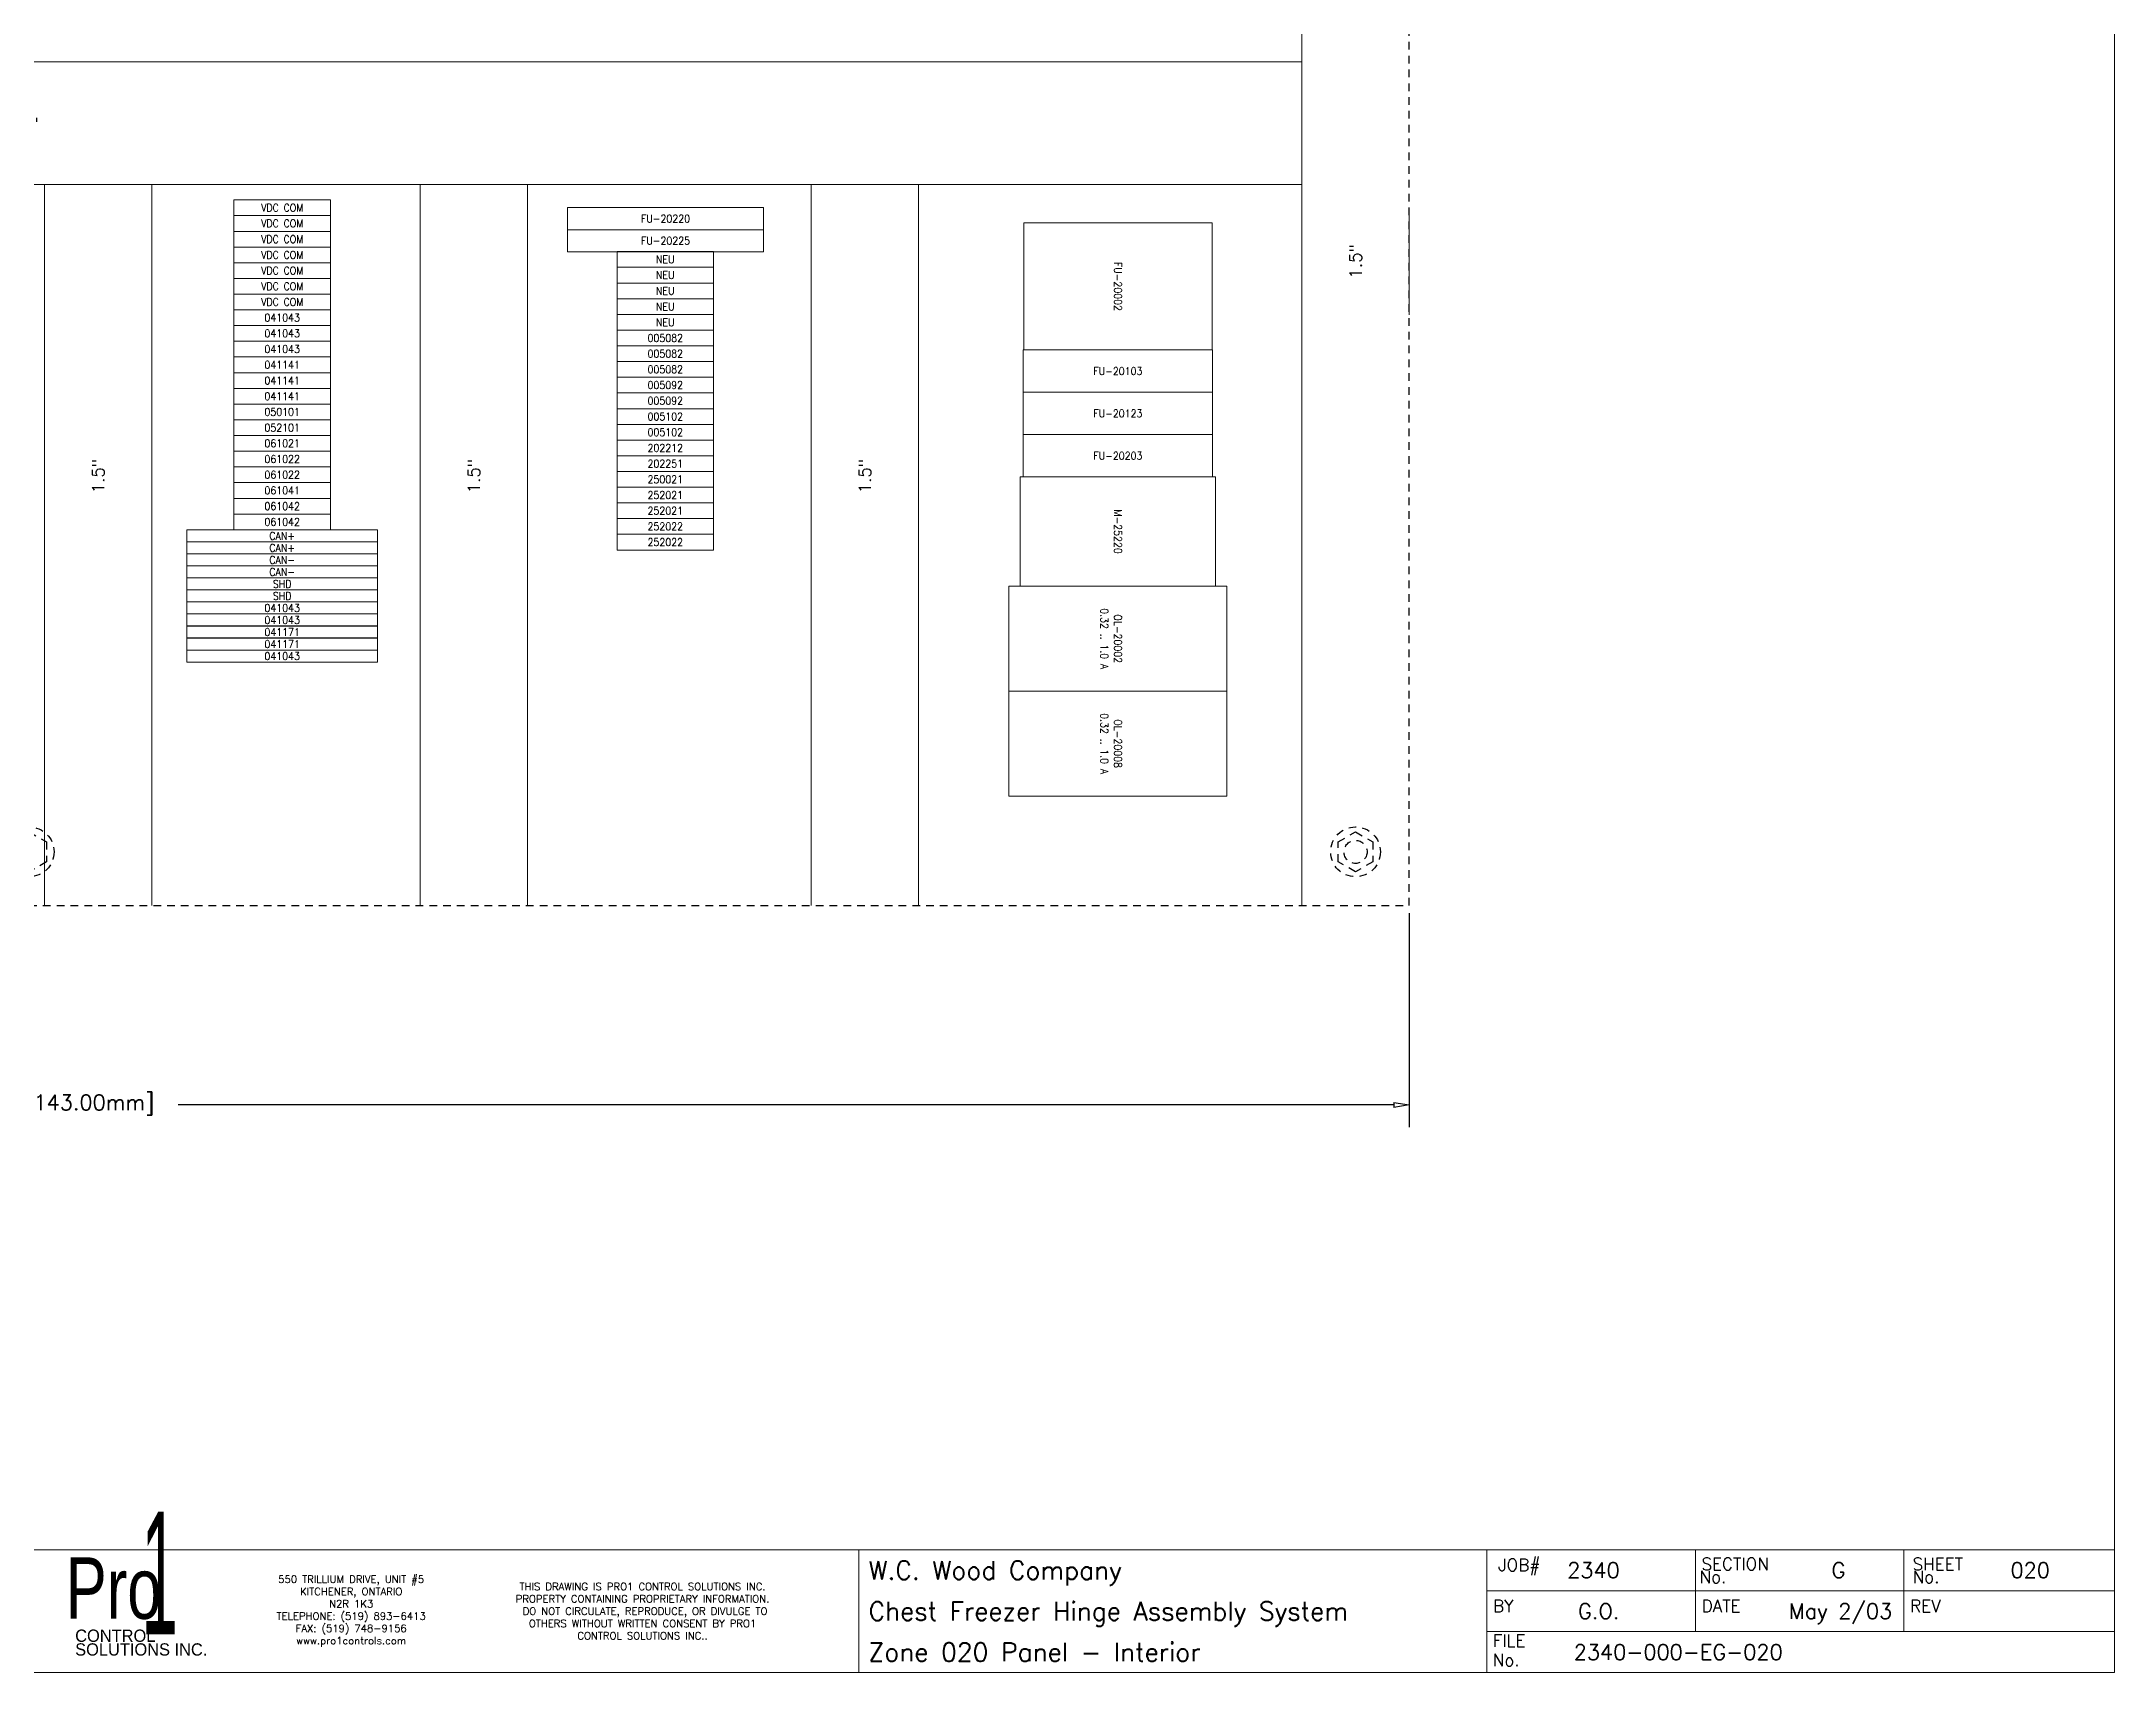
# Model space of a CAD drawing. Header units: inches. Extents: x 0 to 68, y 0 to 46.
# Drawn here: x 34.2 to 68, y 0 to 26.58 of the extents above; entities that cross this region are included whole.
import ezdxf
from ezdxf.enums import TextEntityAlignment as Align

# ---------------------------------------------------------------- set-up
doc = ezdxf.new("R2010")
doc.units = ezdxf.units.IN
doc.header["$MEASUREMENT"] = 0
doc.linetypes.add('CADRA_DASHED', pattern=[0.1875, 0.125, -0.0625])
doc.linetypes.add('CADRA_SOLID', pattern=[0])
doc.layers.get('0').update_dxf_attribs({"lineweight": 5})
doc.layers.get('Defpoints').update_dxf_attribs({"lineweight": 5})
for name, color, linetype in [('1', 1, 'Continuous'), ('50', 48, 'CADRA_SOLID'), ('PITEM', 20, 'Continuous')]:
    doc.layers.add(name, color=color, linetype=linetype)
for name, color, linetype, lineweight in [('BOARDER', 5, 'Continuous', 5), ('MISC', 2, 'Continuous', 5), ('PRTG', 130, 'Continuous', 5), ('PSYMS', 7, 'Continuous', 5), ('PTAG', 51, 'Continuous', 5), ('PWIRE', 84, 'Continuous', 5), ('SYMS', 7, 'Continuous', 5), ('Title_Block_Info', 2, 'Continuous', 5)]:
    doc.layers.add(name, color=color, linetype=linetype, lineweight=lineweight)
doc.styles.add('SIVAN', font='sivan.TTF', dxfattribs={"height": 1})
doc.styles.add('STACCO', font='STAC222N.TTF', dxfattribs={"height": 1})
doc.styles.get("Standard").update_dxf_attribs({"font": 'romans.shx'})
doc.styles.add('WD', font='romans.shx')
doc.dimstyles.get("Standard").update_dxf_attribs({"dimtxt": 0.18, "dimasz": 0.18, "dimexe": 0.18, "dimexo": 0.0625, "dimgap": 0.09, "dimtad": 0, "dimtih": 1, "dimtoh": 1, "dimdec": 4, "dimzin": 0, "dimdsep": 46, "dimtxsty": 'Standard', "dimcen": 0.09, "dimadec": 0, "dimazin": 0, "dimtfac": 1, "dimtdec": 4, "dimtofl": 0, "dimtmove": 0, "dimatfit": 3, "dimfxl": 0, "dimtolj": 1, "dimtzin": 0, "dimarcsym": 0})

# ---------------------------------------------------------------- blocks, each defined once
blk = doc.blocks.new('HMISC_CAT_1422PW8_MP')
at = {"layer": '1', "linetype": 'CADRA_DASHED'}
for p, q in [((21.625, 0.324), (21.906, 0.162)), ((21.906, 0.162), (21.906, -0.163)), ((42.969, 0.162), (43.25, 0.325)), ((42.969, -0.162), (42.969, 0.162)), ((43.25, 0.325), (43.531, 0.162)), ((43.531, 0.162), (43.531, -0.162)), ((21.906, -0.163), (21.625, -0.325)), ((43.25, -0.325), (42.969, -0.162)), ((43.531, -0.162), (43.25, -0.325))]:
    blk.add_line(p, q, dxfattribs=at)
for centre, radius in [((21.625, 0), 0.406), ((43.25, 0), 0.406), ((43.25, 0), 0.188)]:
    blk.add_circle(centre, radius, dxfattribs=at)
at = {"layer": '50', "linetype": 'CADRA_DASHED'}
for p, q in [((44.125, -0.875), (44.125, 20.125)), ((-0.875, -0.875), (44.125, -0.875))]:
    blk.add_line(p, q, dxfattribs=at)
at = {"style": 'WD'}
for tag, p in [('INST', (21.616, 23.33)), ('LOC', (21.616, 22.702)), ('DESC1', (21.616, 22.122)), ('DESC2', (21.616, 21.553)), ('DESC3', (21.616, 20.977)), ('TAG1', (21.628, 20.313))]:
    blk.add_attdef(tag, text='', height=0.5, dxfattribs=at).set_placement(p, align=Align.CENTER)
at = {"style": 'WD', "flags": 1}
for tag, p in [('FAMILY', (21.728, 19.163)), ('ASSYCODE', (21.503, 18.688)), ('CAT', (21.641, 18.701)), ('MFG', (21.766, 18.901))]:
    blk.add_attdef(tag, p, '', height=0.01, dxfattribs=at)
blk = doc.blocks.new('PNL13F8D')
for p, q in [((0.36, 1.6), (0, 1.6)), ((0, 1.6), (0, 0)), ((0.36, -1.6), (0.36, 1.6)), ((0, 0), (0, -1.6)), ((0, -1.6), (0.36, -1.6))]:
    blk.add_line(p, q)
at = {"style": 'WD', "width": 0.9, "flags": 8}
blk.add_attdef('P_TAG1', text='', height=0.125, dxfattribs=at).set_placement((0.18, 0), align=Align.MIDDLE_CENTER)
for tag, p in [('RATING1', (0.18, -0.28125)), ('RATING2', (0.18, -0.4375))]:
    blk.add_attdef(tag, text='', height=0.125, dxfattribs=at).set_placement(p, align=Align.CENTER)
blk = doc.blocks.new('PNL1404D')
for p, q in [((1.7813, 1.5937), (0, 1.5937)), ((0, 1.5937), (0, 0)), ((1.7813, -1.5938), (1.7813, 1.5937)), ((0, 0), (0, -1.5938)), ((0, -1.5938), (1.7813, -1.5938))]:
    blk.add_line(p, q)
at = {"style": 'WD', "width": 0.9, "flags": 8}
blk.add_attdef('P_TAG1', text='', height=0.125, dxfattribs=at).set_placement((0.89065, -0.00005), align=Align.MIDDLE_CENTER)
for tag, p in [('RATING1', (0.89065, -0.2813)), ('RATING2', (0.89065, -0.43755))]:
    blk.add_attdef(tag, text='', height=0.125, dxfattribs=at).set_placement(p, align=Align.CENTER)
blk = doc.blocks.new('PNL14075')
for p, q in [((1.71, 1.775), (0, 1.775)), ((0, 1.775), (0, 0)), ((1.71, -1.775), (1.71, 1.775)), ((0, 0), (0, -1.775)), ((0, -1.775), (1.71, -1.775))]:
    blk.add_line(p, q)
at = {"style": 'WD', "width": 0.9, "flags": 8}
blk.add_attdef('P_TAG1', text='', height=0.125, dxfattribs=at).set_placement((0.855, 0), align=Align.MIDDLE_CENTER)
for tag, p in [('RATING1', (0.855, -0.28125)), ('RATING2', (0.855, -0.4375))]:
    blk.add_attdef(tag, text='', height=0.125, dxfattribs=at).set_placement(p, align=Align.CENTER)
blk = doc.blocks.new('WW_15')
for p, q in [((-0.875, 0.875), (0.875, 0.875)), ((-0.875, -0.875), (0.875, -0.875))]:
    blk.add_line(p, q)
at = {"insert": (0, 0), "char_height": 0.2, "width": 0.32317, "attachment_point": 5, "style": 'WD'}
blk.add_mtext('1.5"', dxfattribs=at)
blk = doc.blocks.new('WW_2')
for p, q in [((-0.875, 1), (0.875, 1)), ((-0.875, -1), (0.875, -1))]:
    blk.add_line(p, q)
at = {"insert": (0, -0.0125), "char_height": 0.2, "width": 0.3232, "attachment_point": 5, "style": 'WD'}
blk.add_mtext('2"', dxfattribs=at)
blk = doc.blocks.new('044366')
for p, q in [((0, 0), (-0.787, 0)), ((-0.787, 0), (-0.787, -0.256)), ((0.787, 0), (0, 0)), ((0.787, -0.256), (0.787, 0)), ((-0.787, -0.256), (0.787, -0.256))]:
    blk.add_line(p, q)
at = {"style": 'WD', "width": 0.9}
for tag, flags, p in [('WIRENOL', 8, (0, 0.136)), ('TERMDESCL', 9, (0.004, -0.003))]:
    blk.add_attdef(tag, text='', height=0.125, rotation=270, dxfattribs=dict(at, flags=flags)).set_placement(p, align=Align.MIDDLE_RIGHT)
at = {"style": 'WD', "width": 0.9, "flags": 8}
for tag in ['WIRENO', 'TERM']:
    blk.add_attdef(tag, text='', height=0.125, dxfattribs=at).set_placement((0, -0.128), align=Align.MIDDLE_CENTER)
at = {"style": 'WD', "width": 0.9}
for tag, flags, p in [('TERMDESCR', 9, (0.004, -0.315)), ('WIRENOR', 8, (0, -0.628))]:
    blk.add_attdef(tag, text='', height=0.125, rotation=270, dxfattribs=dict(at, flags=flags)).set_placement(p, align=Align.MIDDLE_LEFT)
blk = doc.blocks.new('168388')
at = {"layer": 'PSYMS'}
blk.add_lwpolyline([(-1.555, -0.197), (1.555, -0.197), (1.555, 0), (-1.555, 0)], close=True, dxfattribs=at)
at = {"style": 'WD', "width": 0.9, "flags": 8}
for tag in ['WIRENO', 'TERM']:
    blk.add_attdef(tag, text='', height=0.125, dxfattribs=at).set_placement((0, -0.1), align=Align.MIDDLE_CENTER)
blk = doc.blocks.new('TB_L')
at = {"color": 5, "linetype": 'Continuous'}
for p, q in [((34, 0), (34, 23)), ((32.283, 1), (32.283, 0.667)), ((0, 0), (34, 0))]:
    blk.add_line(p, q, dxfattribs=at)
at = {"color": 5}
blk.add_line((23.764, 0), (23.764, 1), dxfattribs=at)
at = {"layer": 'BOARDER', "linetype": 'Continuous'}
for p, q in [((17, 1), (34, 1)), ((28.882, 1), (28.882, 0.667)), ((28.882, 1), (28.882, 0)), ((28.882, 1), (28.882, 0)), ((28.882, 1), (28.882, 0)), ((30.583, 1), (30.583, 0.667)), ((28.882, 0.667), (34, 0.667)), ((30.583, 0.667), (30.583, 0.333)), ((32.283, 0.667), (32.283, 0.333)), ((28.882, 0.333), (34, 0.333))]:
    blk.add_line(p, q, dxfattribs=at)
at = {"color": 5, "char_height": 0.06, "attachment_point": 5, "style": 'WD'}
for s, insert, width in [('550 TRILLIUM DRIVE, UNIT #5\\PKITCHENER, ONTARIO\\PN2R 1K3\\PTELEPHONE: (519) 893-6413\\PFAX: (519) 748-9156\\Pwww.pro1controls.com', (19.625, 0.5), 1.804), ('THIS DRAWING IS PRO1 CONTROL SOLUTIONS INC. PROPERTY CONTAINING PROPRIETARY INFORMATION.  DO NOT CIRCULATE, REPRODUCE, OR DIVULGE TO OTHERS WITHOUT WRITTEN CONSENT BY PRO1 CONTROL SOLUTIONS INC..', (22, 0.5), 2.264)]:
    blk.add_mtext(s, dxfattribs=dict(at, insert=insert, width=width))
at = {"color": 2, "linetype": 'Continuous', "style": 'WD', "flags": 1}
for tag, p in [('REV1_NO', (18.734, 3.29)), ('REV1_BY', (24.303, 3.29)), ('REV1_DATE', (26.562, 3.29)), ('REV2_NO', (18.734, 3.04)), ('REV2_BY', (24.303, 3.04)), ('REV2_DATE', (26.562, 3.04)), ('REV3_NO', (18.734, 2.79)), ('REV3_BY', (24.303, 2.79)), ('REV3_DATE', (26.562, 2.79)), ('REV4_NO', (18.734, 2.54)), ('REV4_BY', (24.303, 2.54)), ('REV4_DATE', (26.562, 2.54)), ('REV5_NO', (18.734, 2.29)), ('REV5_BY', (24.303, 2.29)), ('REV5_DATE', (26.562, 2.29)), ('REV6_NO', (18.734, 2.04)), ('REV6_BY', (24.303, 2.04)), ('REV6_DATE', (26.562, 2.04)), ('REV7_NO', (18.734, 1.79)), ('REV7_BY', (24.303, 1.79)), ('REV7_DATE', (26.562, 1.79)), ('REV8_NO', (18.734, 1.54)), ('REV8_BY', (24.303, 1.54)), ('REV8_DATE', (26.562, 1.54)), ('REV9_NO', (18.734, 1.29)), ('REV9_BY', (24.303, 1.29)), ('REV9_DATE', (26.562, 1.29))]:
    blk.add_attdef(tag, text='', height=0.15, dxfattribs=at).set_placement(p, align=Align.MIDDLE_CENTER)
for tag, p in [('REV1_CHANGE', (19.292, 3.29)), ('REV2_CHANGE', (19.292, 3.04)), ('REV3_CHANGE', (19.292, 2.79)), ('REV4_CHANGE', (19.292, 2.54)), ('REV5_CHANGE', (19.292, 2.29)), ('REV6_CHANGE', (19.292, 2.04)), ('REV7_CHANGE', (19.292, 1.79)), ('REV8_CHANGE', (19.292, 1.54)), ('REV9_CHANGE', (19.292, 1.29))]:
    blk.add_attdef(tag, text='', height=0.15, dxfattribs=at).set_placement(p, align=Align.MIDDLE_LEFT)
at = {"layer": 'BOARDER', "lineweight": 0}
for s, height, style, width, p in [('1', 1, 'SIVAN', 0.4, (18.063, 0.812)), ('Pro', 0.5, 'STACCO', 0.75, (17.688, 0.688))]:
    blk.add_text(s, height=height, dxfattribs=dict(at, style=style, width=width)).set_placement(p, align=Align.MIDDLE_CENTER)
at = {"layer": 'BOARDER', "linetype": 'Continuous', "style": 'WD'}
for s, p in [('JOB#', (28.976, 0.827)), ('SECTION', (30.633, 0.835)), ('SHEET', (32.354, 0.834)), ('No.', (30.617, 0.729)), ('No.', (32.354, 0.729)), ('BY', (28.933, 0.493)), ('DATE', (30.634, 0.493)), ('REV', (32.334, 0.493)), ('FILE', (28.932, 0.21)), ('No.', (28.932, 0.052))]:
    blk.add_text(s, height=0.1, dxfattribs=at).set_placement(p)
at = {"layer": 'BOARDER', "lineweight": 0, "style": 'STACCO'}
for s, p in [('CONTROL', (17.375, 0.3)), ('SOLUTIONS INC.', (17.375, 0.188))]:
    blk.add_text(s, height=0.1, dxfattribs=at).set_placement(p, align=Align.MIDDLE_LEFT)
at = {"layer": 'Title_Block_Info', "ltscale": 0.1}
for tag, p in [('CUSTOMER', (23.842, 0.833)), ('JOB DESCRIPTION LINE', (23.842, 0.5)), ('DRAWING DESCRIPTION', (23.842, 0.167))]:
    blk.add_attdef(tag, text='', height=0.15, dxfattribs=at).set_placement(p, align=Align.MIDDLE_LEFT)
at = {"layer": 'Title_Block_Info', "ltscale": 0.1, "style": 'WD'}
for tag, p in [('JOB #', (29.752, 0.833)), ('SEC. NO.', (31.75, 0.833)), ('SHT. NO.', (33.313, 0.833)), ('NAME', (29.795, 0.5)), ('REV', (33.194, 0.5))]:
    blk.add_attdef(tag, text='', height=0.125, dxfattribs=at).set_placement(p, align=Align.MIDDLE_CENTER)
blk.add_attdef('DATE', text='', height=0.125, dxfattribs=at).set_placement((32.188, 0.5), align=Align.MIDDLE_RIGHT)
blk.add_attdef('FILE NUMBER', text='', height=0.125, dxfattribs=at).set_placement((29.591, 0.167), align=Align.MIDDLE_LEFT)
blk = doc.blocks.new('_ClosedBlank')
at = {"color": 0, "linetype": 'ByBlock', "lineweight": -2}
for p, q in [((-1, 0.17), (0, 0)), ((-1, 0.17), (-1, -0.17)), ((0, 0), (-1, -0.17))]:
    blk.add_line(p, q, dxfattribs=at)
blk = doc.blocks.new('*D30')
at = {"layer": 'Defpoints', "color": 0}
for p in [(11.5, 12.5), (56.5, 12.5), (56.5, 9.25)]:
    blk.add_point(p, dxfattribs=at)
at = {"layer": 'PITEM', "color": 0, "lineweight": -2}
for p, q in [((11.5, 12.375), (11.5, 8.89)), ((56.5, 12.375), (56.5, 8.89)), ((11.75, 9.25), (31.57, 9.25)), ((56.25, 9.25), (36.43, 9.25))]:
    blk.add_line(p, q, dxfattribs=at)
at = {"layer": 'PITEM', "color": 0, "lineweight": -2, "xscale": 0.25, "yscale": 0.25, "zscale": 0.25, "rotation": 180}
blk.add_blockref('_ClosedBlank', (11.5, 9.25), dxfattribs=at)
at = {"layer": 'PITEM', "color": 0, "lineweight": -2, "xscale": 0.25, "yscale": 0.25, "zscale": 0.25}
blk.add_blockref('_ClosedBlank', (56.5, 9.25), dxfattribs=at)
at = {"layer": 'PITEM', "color": 0, "insert": (34, 9.25), "char_height": 0.25, "attachment_point": 5}
blk.add_mtext('\\A1;45.000in. [1143.00mm]', dxfattribs=at)
blk = doc.blocks.new('PNL15381')
for p, q in [((2.07, 1.535), (0, 1.535)), ((0, 1.535), (0, 0)), ((2.07, -1.535), (2.07, 1.535)), ((0, 0), (0, -1.535)), ((0, -1.535), (2.07, -1.535))]:
    blk.add_line(p, q)
at = {"style": 'WD', "width": 0.9, "flags": 8}
blk.add_attdef('P_TAG1', text='', height=0.125, dxfattribs=at).set_placement((1.035, 0), align=Align.MIDDLE_CENTER)
for tag, p in [('RATING1', (1.035, -0.28125)), ('RATING2', (1.035, -0.4375))]:
    blk.add_attdef(tag, text='', height=0.125, dxfattribs=at).set_placement(p, align=Align.CENTER)
blk = doc.blocks.new('PNL153B5')
for p, q in [((0.69, 1.545), (0, 1.545)), ((0, 1.545), (0, 0)), ((0.69, -1.545), (0.69, 1.545)), ((0, 0), (0, -1.545)), ((0, -1.545), (0.69, -1.545))]:
    blk.add_line(p, q)
at = {"style": 'WD', "width": 0.9, "flags": 8}
blk.add_attdef('P_TAG1', text='', height=0.125, dxfattribs=at).set_placement((0.345, 0), align=Align.MIDDLE_CENTER)
for tag, p in [('RATING1', (0.345, -0.28125)), ('RATING2', (0.345, -0.4375))]:
    blk.add_attdef(tag, text='', height=0.125, dxfattribs=at).set_placement(p, align=Align.CENTER)

msp = doc.modelspace()

# ---------------------------------------------------------------- linework, layer by layer
at = {"layer": 'PSYMS'}
for p, q in [((54.75, 23.875), (54.75, 31.7503)), ((34.875, 26.25), (54.75, 26.25)), ((34.25, 20.375), (34.25, 24.25)), ((34.875, 24.25), (54.75, 24.25)), ((36, 20.375), (36, 24.25)), ((40.375, 20.375), (40.375, 24.25)), ((42.125, 20.375), (42.125, 24.25)), ((46.75, 20.375), (46.75, 24.25)), ((48.5, 20.375), (48.5, 24.25)), ((54.75, 22.125), (54.75, 12.4997)), ((34.25, 18.625), (34.25, 12.4997)), ((36, 18.625), (36, 12.4997)), ((40.375, 18.625), (40.375, 12.4997)), ((42.125, 18.625), (42.125, 12.4997)), ((46.75, 18.625), (46.75, 12.4997)), ((48.5, 18.625), (48.5, 12.4997))]:
    msp.add_line(p, q, dxfattribs=at)

# ---------------------------------------------------------------- block references
ref = msp.add_blockref('TB_L', (0, 0), dxfattribs=dict(xscale=2, yscale=2, zscale=2))
ref.add_attrib('CUSTOMER', 'W.C. Wood Company', dxfattribs={"layer": 'MISC', "ltscale": 0.1, "height": 0.3}).set_placement((47.6849, 1.6667), align=Align.MIDDLE_LEFT)
ref.add_attrib('JOB DESCRIPTION LINE', 'Chest Freezer Hinge Assembly System', dxfattribs={"layer": 'MISC', "ltscale": 0.1, "height": 0.3}).set_placement((47.6849, 1), align=Align.MIDDLE_LEFT)
ref.add_attrib('DRAWING DESCRIPTION', 'Zone 020 Panel - Interior', dxfattribs={"layer": 'MISC', "ltscale": 0.1, "height": 0.3}).set_placement((47.6849, 0.3333), align=Align.MIDDLE_LEFT)
ref.add_attrib('JOB #', '2340', dxfattribs={"layer": 'MISC', "ltscale": 0.1, "height": 0.25, "style": 'WD'}).set_placement((59.5044, 1.6667), align=Align.MIDDLE_CENTER)
ref.add_attrib('SEC. NO.', 'G', dxfattribs={"layer": 'MISC', "ltscale": 0.1, "height": 0.25, "style": 'WD'}).set_placement((63.5, 1.6668), align=Align.MIDDLE_CENTER)
ref.add_attrib('SHT. NO.', '020', dxfattribs={"layer": 'MISC', "ltscale": 0.1, "height": 0.25, "style": 'WD'}).set_placement((66.625, 1.6668), align=Align.MIDDLE_CENTER)
ref.add_attrib('FILE NUMBER', '2340-000-EG-020', dxfattribs={"layer": 'MISC', "ltscale": 0.1, "height": 0.25, "style": 'WD'}).set_placement((59.1825, 0.3333), align=Align.MIDDLE_LEFT)
ref.add_attrib('NAME', 'G.O.', dxfattribs={"layer": 'MISC', "ltscale": 0.1, "height": 0.25, "style": 'WD'}).set_placement((59.5903, 0.9999), align=Align.MIDDLE_CENTER)
ref.add_attrib('DATE', 'May 2/03', dxfattribs={"layer": 'MISC', "ltscale": 0.1, "height": 0.25, "style": 'WD'}).set_placement((64.375, 1), align=Align.MIDDLE_RIGHT)
msp.add_blockref('WW_2', (34, 25.25), dxfattribs=at)
ref = msp.add_blockref('044366', (38.125, 24), dxfattribs=at)
ref.add_attrib('WIRENO', 'VDC COM', dxfattribs={"layer": 'PWIRE', "height": 0.125, "style": 'WD', "width": 0.9, "flags": 8}).set_placement((38.125, 23.8724), align=Align.MIDDLE_CENTER)
ref = msp.add_blockref('044366', (38.125, 23.7441), dxfattribs=at)
ref.add_attrib('WIRENO', 'VDC COM', dxfattribs={"layer": 'PWIRE', "height": 0.125, "style": 'WD', "width": 0.9, "flags": 8}).set_placement((38.125, 23.6165), align=Align.MIDDLE_CENTER)
ref = msp.add_blockref('PNL13F8D', (44.375, 23.875), dxfattribs=dict(at, rotation=270))
ref.add_attrib('P_TAG1', 'FU-20220', dxfattribs={"layer": 'PTAG', "height": 0.125, "style": 'WD', "width": 0.9, "flags": 8}).set_placement((44.375, 23.695), align=Align.MIDDLE_CENTER)
at = {"layer": 'PSYMS', "rotation": 89.99999999999999}
for p in [(55.625, 23), (35.125, 19.5), (41.25, 19.5), (47.625, 19.5)]:
    msp.add_blockref('WW_15', p, dxfattribs=at)
at = {"layer": 'PSYMS'}
ref = msp.add_blockref('044366', (38.125, 23.4882), dxfattribs=at)
ref.add_attrib('WIRENO', 'VDC COM', dxfattribs={"layer": 'PWIRE', "height": 0.125, "style": 'WD', "width": 0.9, "flags": 8}).set_placement((38.125, 23.3606), align=Align.MIDDLE_CENTER)
ref = msp.add_blockref('PNL13F8D', (44.375, 23.515), dxfattribs=dict(at, rotation=270))
ref.add_attrib('P_TAG1', 'FU-20225', dxfattribs={"layer": 'PTAG', "height": 0.125, "style": 'WD', "width": 0.9, "flags": 8}).set_placement((44.375, 23.335), align=Align.MIDDLE_CENTER)
ref = msp.add_blockref('PNL15381', (51.75, 23.625), dxfattribs=dict(at, rotation=270))
ref.add_attrib('P_TAG1', 'FU-20002', dxfattribs={"layer": 'PTAG', "height": 0.125, "rotation": 270, "style": 'WD', "width": 0.9, "flags": 8}).set_placement((51.75, 22.59), align=Align.MIDDLE_CENTER)
ref = msp.add_blockref('044366', (38.125, 23.2323), dxfattribs=at)
ref.add_attrib('WIRENO', 'VDC COM', dxfattribs={"layer": 'PWIRE', "height": 0.125, "style": 'WD', "width": 0.9, "flags": 8}).set_placement((38.125, 23.1047), align=Align.MIDDLE_CENTER)
ref = msp.add_blockref('044366', (44.371, 23.158), dxfattribs=at)
ref.add_attrib('WIRENO', 'NEU', dxfattribs={"layer": 'PWIRE', "height": 0.125, "style": 'WD', "width": 0.9, "flags": 8}).set_placement((44.371, 23.0303), align=Align.MIDDLE_CENTER)
ref = msp.add_blockref('044366', (38.125, 22.9764), dxfattribs=at)
ref.add_attrib('WIRENO', 'VDC COM', dxfattribs={"layer": 'PWIRE', "height": 0.125, "style": 'WD', "width": 0.9, "flags": 8}).set_placement((38.125, 22.8488), align=Align.MIDDLE_CENTER)
ref = msp.add_blockref('044366', (38.125, 22.7205), dxfattribs=at)
ref.add_attrib('WIRENO', 'VDC COM', dxfattribs={"layer": 'PWIRE', "height": 0.125, "style": 'WD', "width": 0.9, "flags": 8}).set_placement((38.125, 22.5929), align=Align.MIDDLE_CENTER)
ref = msp.add_blockref('044366', (44.371, 22.902), dxfattribs=at)
ref.add_attrib('WIRENO', 'NEU', dxfattribs={"layer": 'PWIRE', "height": 0.125, "style": 'WD', "width": 0.9, "flags": 8}).set_placement((44.371, 22.7743), align=Align.MIDDLE_CENTER)
ref = msp.add_blockref('044366', (38.125, 22.4646), dxfattribs=at)
ref.add_attrib('WIRENO', 'VDC COM', dxfattribs={"layer": 'PWIRE', "height": 0.125, "style": 'WD', "width": 0.9, "flags": 8}).set_placement((38.125, 22.337), align=Align.MIDDLE_CENTER)
ref = msp.add_blockref('044366', (44.371, 22.646), dxfattribs=at)
ref.add_attrib('WIRENO', 'NEU', dxfattribs={"layer": 'PWIRE', "height": 0.125, "style": 'WD', "width": 0.9, "flags": 8}).set_placement((44.371, 22.5183), align=Align.MIDDLE_CENTER)
ref = msp.add_blockref('044366', (44.371, 22.39), dxfattribs=at)
ref.add_attrib('WIRENO', 'NEU', dxfattribs={"layer": 'PWIRE', "height": 0.125, "style": 'WD', "width": 0.9, "flags": 8}).set_placement((44.371, 22.2623), align=Align.MIDDLE_CENTER)
ref = msp.add_blockref('044366', (38.125, 22.2087), dxfattribs=at)
ref.add_attrib('WIRENO', '041043', dxfattribs={"layer": 'PWIRE', "height": 0.125, "style": 'WD', "width": 0.9, "flags": 8}).set_placement((38.125, 22.0811), align=Align.MIDDLE_CENTER)
ref = msp.add_blockref('044366', (44.371, 22.134), dxfattribs=at)
ref.add_attrib('WIRENO', 'NEU', dxfattribs={"layer": 'PWIRE', "height": 0.125, "style": 'WD', "width": 0.9, "flags": 8}).set_placement((44.371, 22.0063), align=Align.MIDDLE_CENTER)
ref = msp.add_blockref('044366', (38.125, 21.9527), dxfattribs=at)
ref.add_attrib('WIRENO', '041043', dxfattribs={"layer": 'PWIRE', "height": 0.125, "style": 'WD', "width": 0.9, "flags": 8}).set_placement((38.125, 21.8251), align=Align.MIDDLE_CENTER)
ref = msp.add_blockref('044366', (38.125, 21.6967), dxfattribs=at)
ref.add_attrib('WIRENO', '041043', dxfattribs={"layer": 'PWIRE', "height": 0.125, "style": 'WD', "width": 0.9, "flags": 8}).set_placement((38.125, 21.5691), align=Align.MIDDLE_CENTER)
ref = msp.add_blockref('044366', (44.371, 21.878), dxfattribs=at)
ref.add_attrib('WIRENO', '005082', dxfattribs={"layer": 'PWIRE', "height": 0.125, "style": 'WD', "width": 0.9, "flags": 8}).set_placement((44.371, 21.7503), align=Align.MIDDLE_CENTER)
ref = msp.add_blockref('044366', (38.125, 21.4407), dxfattribs=at)
ref.add_attrib('WIRENO', '041141', dxfattribs={"layer": 'PWIRE', "height": 0.125, "style": 'WD', "width": 0.9, "flags": 8}).set_placement((38.125, 21.3131), align=Align.MIDDLE_CENTER)
ref = msp.add_blockref('044366', (44.371, 21.622), dxfattribs=at)
ref.add_attrib('WIRENO', '005082', dxfattribs={"layer": 'PWIRE', "height": 0.125, "style": 'WD', "width": 0.9, "flags": 8}).set_placement((44.371, 21.4943), align=Align.MIDDLE_CENTER)
ref = msp.add_blockref('044366', (44.371, 21.366), dxfattribs=at)
ref.add_attrib('WIRENO', '005082', dxfattribs={"layer": 'PWIRE', "height": 0.125, "style": 'WD', "width": 0.9, "flags": 8}).set_placement((44.371, 21.2383), align=Align.MIDDLE_CENTER)
ref = msp.add_blockref('PNL153B5', (51.75, 21.555), dxfattribs=dict(at, rotation=270))
ref.add_attrib('P_TAG1', 'FU-20103', dxfattribs={"layer": 'PTAG', "height": 0.125, "style": 'WD', "width": 0.9, "flags": 8}).set_placement((51.75, 21.21), align=Align.MIDDLE_CENTER)
ref = msp.add_blockref('044366', (38.125, 21.1847), dxfattribs=at)
ref.add_attrib('WIRENO', '041141', dxfattribs={"layer": 'PWIRE', "height": 0.125, "style": 'WD', "width": 0.9, "flags": 8}).set_placement((38.125, 21.0571), align=Align.MIDDLE_CENTER)
ref = msp.add_blockref('044366', (44.371, 21.11), dxfattribs=at)
ref.add_attrib('WIRENO', '005092', dxfattribs={"layer": 'PWIRE', "height": 0.125, "style": 'WD', "width": 0.9, "flags": 8}).set_placement((44.371, 20.9823), align=Align.MIDDLE_CENTER)
ref = msp.add_blockref('044366', (38.125, 20.9287), dxfattribs=at)
ref.add_attrib('WIRENO', '041141', dxfattribs={"layer": 'PWIRE', "height": 0.125, "style": 'WD', "width": 0.9, "flags": 8}).set_placement((38.125, 20.8011), align=Align.MIDDLE_CENTER)
ref = msp.add_blockref('044366', (38.125, 20.6727), dxfattribs=at)
ref.add_attrib('WIRENO', '050101', dxfattribs={"layer": 'PWIRE', "height": 0.125, "style": 'WD', "width": 0.9, "flags": 8}).set_placement((38.125, 20.5451), align=Align.MIDDLE_CENTER)
ref = msp.add_blockref('044366', (44.371, 20.854), dxfattribs=at)
ref.add_attrib('WIRENO', '005092', dxfattribs={"layer": 'PWIRE', "height": 0.125, "style": 'WD', "width": 0.9, "flags": 8}).set_placement((44.371, 20.7263), align=Align.MIDDLE_CENTER)
ref = msp.add_blockref('PNL153B5', (51.75, 20.865), dxfattribs=dict(at, rotation=270))
ref.add_attrib('P_TAG1', 'FU-20123', dxfattribs={"layer": 'PTAG', "height": 0.125, "style": 'WD', "width": 0.9, "flags": 8}).set_placement((51.75, 20.52), align=Align.MIDDLE_CENTER)
ref = msp.add_blockref('044366', (38.125, 20.4167), dxfattribs=at)
ref.add_attrib('WIRENO', '052101', dxfattribs={"layer": 'PWIRE', "height": 0.125, "style": 'WD', "width": 0.9, "flags": 8}).set_placement((38.125, 20.2891), align=Align.MIDDLE_CENTER)
ref = msp.add_blockref('044366', (44.371, 20.598), dxfattribs=at)
ref.add_attrib('WIRENO', '005102', dxfattribs={"layer": 'PWIRE', "height": 0.125, "style": 'WD', "width": 0.9, "flags": 8}).set_placement((44.371, 20.4703), align=Align.MIDDLE_CENTER)
ref = msp.add_blockref('044366', (44.371, 20.342), dxfattribs=at)
ref.add_attrib('WIRENO', '005102', dxfattribs={"layer": 'PWIRE', "height": 0.125, "style": 'WD', "width": 0.9, "flags": 8}).set_placement((44.371, 20.2143), align=Align.MIDDLE_CENTER)
ref = msp.add_blockref('044366', (38.125, 20.1607), dxfattribs=at)
ref.add_attrib('WIRENO', '061021', dxfattribs={"layer": 'PWIRE', "height": 0.125, "style": 'WD', "width": 0.9, "flags": 8}).set_placement((38.125, 20.0331), align=Align.MIDDLE_CENTER)
ref = msp.add_blockref('044366', (44.371, 20.0861), dxfattribs=at)
ref.add_attrib('WIRENO', '202212', dxfattribs={"layer": 'PWIRE', "height": 0.125, "style": 'WD', "width": 0.9, "flags": 8}).set_placement((44.371, 19.9584), align=Align.MIDDLE_CENTER)
ref = msp.add_blockref('PNL153B5', (51.75, 20.175), dxfattribs=dict(at, rotation=270))
ref.add_attrib('P_TAG1', 'FU-20203', dxfattribs={"layer": 'PTAG', "height": 0.125, "style": 'WD', "width": 0.9, "flags": 8}).set_placement((51.75, 19.83), align=Align.MIDDLE_CENTER)
ref = msp.add_blockref('044366', (38.125, 19.9047), dxfattribs=at)
ref.add_attrib('WIRENO', '061022', dxfattribs={"layer": 'PWIRE', "height": 0.125, "style": 'WD', "width": 0.9, "flags": 8}).set_placement((38.125, 19.7771), align=Align.MIDDLE_CENTER)
ref = msp.add_blockref('044366', (38.125, 19.6487), dxfattribs=at)
ref.add_attrib('WIRENO', '061022', dxfattribs={"layer": 'PWIRE', "height": 0.125, "style": 'WD', "width": 0.9, "flags": 8}).set_placement((38.125, 19.5211), align=Align.MIDDLE_CENTER)
ref = msp.add_blockref('044366', (44.371, 19.8301), dxfattribs=at)
ref.add_attrib('WIRENO', '202251', dxfattribs={"layer": 'PWIRE', "height": 0.125, "style": 'WD', "width": 0.9, "flags": 8}).set_placement((44.371, 19.7024), align=Align.MIDDLE_CENTER)
ref = msp.add_blockref('044366', (38.125, 19.3927), dxfattribs=at)
ref.add_attrib('WIRENO', '061041', dxfattribs={"layer": 'PWIRE', "height": 0.125, "style": 'WD', "width": 0.9, "flags": 8}).set_placement((38.125, 19.2651), align=Align.MIDDLE_CENTER)
ref = msp.add_blockref('044366', (44.371, 19.5741), dxfattribs=at)
ref.add_attrib('WIRENO', '250021', dxfattribs={"layer": 'PWIRE', "height": 0.125, "style": 'WD', "width": 0.9, "flags": 8}).set_placement((44.371, 19.4464), align=Align.MIDDLE_CENTER)
ref = msp.add_blockref('044366', (44.371, 19.3181), dxfattribs=at)
ref.add_attrib('WIRENO', '252021', dxfattribs={"layer": 'PWIRE', "height": 0.125, "style": 'WD', "width": 0.9, "flags": 8}).set_placement((44.371, 19.1904), align=Align.MIDDLE_CENTER)
ref = msp.add_blockref('PNL1404D', (51.75, 19.485), dxfattribs=dict(at, rotation=270))
ref.add_attrib('P_TAG1', 'M-25220', dxfattribs={"layer": 'PTAG', "height": 0.125, "rotation": 270, "style": 'WD', "width": 0.9, "flags": 8}).set_placement((51.75, 18.5943), align=Align.MIDDLE_CENTER)
ref = msp.add_blockref('044366', (38.125, 19.1367), dxfattribs=at)
ref.add_attrib('WIRENO', '061042', dxfattribs={"layer": 'PWIRE', "height": 0.125, "style": 'WD', "width": 0.9, "flags": 8}).set_placement((38.125, 19.0091), align=Align.MIDDLE_CENTER)
ref = msp.add_blockref('044366', (44.371, 19.0621), dxfattribs=at)
ref.add_attrib('WIRENO', '252021', dxfattribs={"layer": 'PWIRE', "height": 0.125, "style": 'WD', "width": 0.9, "flags": 8}).set_placement((44.371, 18.9344), align=Align.MIDDLE_CENTER)
ref = msp.add_blockref('168388', (38.125, 18.6248), dxfattribs=at)
ref.add_attrib('WIRENO', 'CAN+', dxfattribs={"layer": 'PWIRE', "height": 0.125, "style": 'WD', "width": 0.9, "flags": 8}).set_placement((38.125, 18.5248), align=Align.MIDDLE_CENTER)
ref = msp.add_blockref('044366', (38.125, 18.8807), dxfattribs=at)
ref.add_attrib('WIRENO', '061042', dxfattribs={"layer": 'PWIRE', "height": 0.125, "style": 'WD', "width": 0.9, "flags": 8}).set_placement((38.125, 18.7531), align=Align.MIDDLE_CENTER)
ref = msp.add_blockref('044366', (44.371, 18.8061), dxfattribs=at)
ref.add_attrib('WIRENO', '252022', dxfattribs={"layer": 'PWIRE', "height": 0.125, "style": 'WD', "width": 0.9, "flags": 8}).set_placement((44.371, 18.6784), align=Align.MIDDLE_CENTER)
ref = msp.add_blockref('168388', (38.125, 18.4288), dxfattribs=at)
ref.add_attrib('WIRENO', 'CAN+', dxfattribs={"layer": 'PWIRE', "height": 0.125, "style": 'WD', "width": 0.9, "flags": 8}).set_placement((38.125, 18.3288), align=Align.MIDDLE_CENTER)
ref = msp.add_blockref('044366', (44.371, 18.5501), dxfattribs=at)
ref.add_attrib('WIRENO', '252022', dxfattribs={"layer": 'PWIRE', "height": 0.125, "style": 'WD', "width": 0.9, "flags": 8}).set_placement((44.371, 18.4224), align=Align.MIDDLE_CENTER)
ref = msp.add_blockref('168388', (38.125, 18.2328), dxfattribs=at)
ref.add_attrib('WIRENO', 'CAN-', dxfattribs={"layer": 'PWIRE', "height": 0.125, "style": 'WD', "width": 0.9, "flags": 8}).set_placement((38.125, 18.1328), align=Align.MIDDLE_CENTER)
ref = msp.add_blockref('168388', (38.125, 18.0368), dxfattribs=at)
ref.add_attrib('WIRENO', 'CAN-', dxfattribs={"layer": 'PWIRE', "height": 0.125, "style": 'WD', "width": 0.9, "flags": 8}).set_placement((38.125, 17.9368), align=Align.MIDDLE_CENTER)
ref = msp.add_blockref('168388', (38.125, 17.8408), dxfattribs=at)
ref.add_attrib('WIRENO', 'SHD', dxfattribs={"layer": 'PWIRE', "height": 0.125, "style": 'WD', "width": 0.9, "flags": 8}).set_placement((38.125, 17.7408), align=Align.MIDDLE_CENTER)
ref = msp.add_blockref('168388', (38.125, 17.6448), dxfattribs=at)
ref.add_attrib('WIRENO', 'SHD', dxfattribs={"layer": 'PWIRE', "height": 0.125, "style": 'WD', "width": 0.9, "flags": 8}).set_placement((38.125, 17.5448), align=Align.MIDDLE_CENTER)
ref = msp.add_blockref('PNL14075', (51.75, 17.7037), dxfattribs=dict(at, rotation=270))
ref.add_attrib('RATING1', '0.32 .. 1.0 A', dxfattribs={"layer": 'PRTG', "height": 0.125, "rotation": 270, "style": 'WD', "width": 0.9, "flags": 8}).set_placement((51.4687, 16.8487), align=Align.CENTER)
ref.add_attrib('P_TAG1', 'OL-20002', dxfattribs={"layer": 'PTAG', "height": 0.125, "rotation": 270, "style": 'WD', "width": 0.9, "flags": 8}).set_placement((51.75, 16.8487), align=Align.MIDDLE_CENTER)
ref = msp.add_blockref('168388', (38.125, 17.4488), dxfattribs=at)
ref.add_attrib('WIRENO', '041043', dxfattribs={"layer": 'PWIRE', "height": 0.125, "style": 'WD', "width": 0.9, "flags": 8}).set_placement((38.125, 17.3488), align=Align.MIDDLE_CENTER)
ref = msp.add_blockref('168388', (38.125, 17.2528), dxfattribs=at)
ref.add_attrib('WIRENO', '041043', dxfattribs={"layer": 'PWIRE', "height": 0.125, "style": 'WD', "width": 0.9, "flags": 8}).set_placement((38.125, 17.1528), align=Align.MIDDLE_CENTER)
ref = msp.add_blockref('168388', (38.125, 17.0568), dxfattribs=at)
ref.add_attrib('WIRENO', '041171', dxfattribs={"layer": 'PWIRE', "height": 0.125, "style": 'WD', "width": 0.9, "flags": 8}).set_placement((38.125, 16.9568), align=Align.MIDDLE_CENTER)
ref = msp.add_blockref('168388', (38.125, 16.8608), dxfattribs=at)
ref.add_attrib('WIRENO', '041171', dxfattribs={"layer": 'PWIRE', "height": 0.125, "style": 'WD', "width": 0.9, "flags": 8}).set_placement((38.125, 16.7608), align=Align.MIDDLE_CENTER)
ref = msp.add_blockref('168388', (38.125, 16.6648), dxfattribs=at)
ref.add_attrib('WIRENO', '041043', dxfattribs={"layer": 'PWIRE', "height": 0.125, "style": 'WD', "width": 0.9, "flags": 8}).set_placement((38.125, 16.5648), align=Align.MIDDLE_CENTER)
ref = msp.add_blockref('PNL14075', (51.75, 15.9937), dxfattribs=dict(at, rotation=270))
ref.add_attrib('RATING1', '0.32 .. 1.0 A', dxfattribs={"layer": 'PRTG', "height": 0.125, "rotation": 270, "style": 'WD', "width": 0.9, "flags": 8}).set_placement((51.4687, 15.1387), align=Align.CENTER)
ref.add_attrib('P_TAG1', 'OL-20008', dxfattribs={"layer": 'PTAG', "height": 0.125, "rotation": 270, "style": 'WD', "width": 0.9, "flags": 8}).set_placement((51.75, 15.1387), align=Align.MIDDLE_CENTER)
at = {"layer": 'SYMS'}
msp.add_blockref('HMISC_CAT_1422PW8_MP', (12.375, 13.375), dxfattribs=at)

# ---------------------------------------------------------------- dimensions: what is measured, and where the dimension line sits
at = {"layer": 'PITEM'}
dim = msp.add_linear_dim(base=(56.5, 9.25), p1=(11.5, 12.4997), p2=(56.5, 12.4997), dimstyle='Standard', override={"dimscale": 2, "dimtxt": 0.125, "dimasz": 0.125, "dimdec": 3, "dimpost": 'in.', "dimblk": 'ClosedBlank', "dimtdec": 3}, dxfattribs=at)
dim.commit()
dim.dimension.update_dxf_attribs({"geometry": '*D30', "text_midpoint": (34, 9.25)})

doc.saveas('drawing.dxf')
